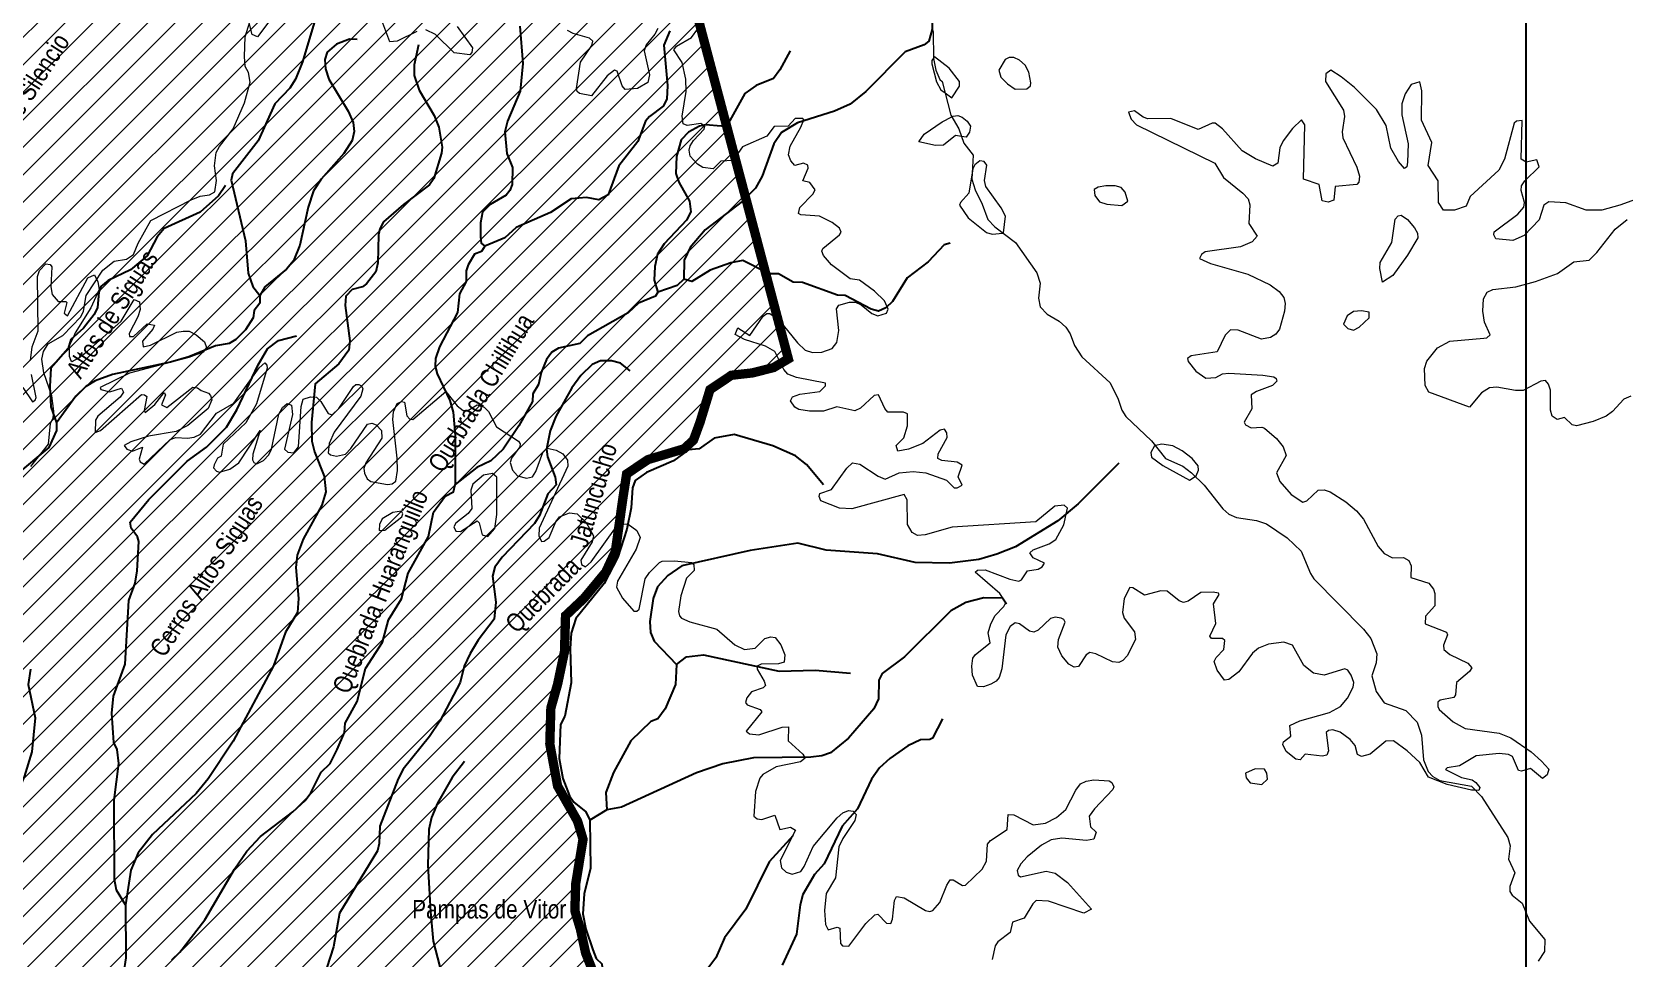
# Model space of a CAD drawing. Header units: feet. Extents: x -72 to 1107026, y -16 to 8357890.
# Drawn here: x 818417 to 844012, y 8193173 to 8208072 of the extents above; entities that cross this region are included whole.
import ezdxf

# ---------------------------------------------------------------- set-up
doc = ezdxf.new("R2010")
doc.units = ezdxf.units.FT
doc.header["$LTSCALE"] = 10
doc.header["$MEASUREMENT"] = 0
doc.layers.get('0').update_dxf_attribs({"linetype": 'CONTINUOUS'})
doc.layers.add('AUTODEMA-inf. cofopri-Rural-PSAD', color=190, linetype='CONTINUOUS')
for name, color, linetype, lineweight in [('CURVAS_PERU_500_PSAD-18', 23, 'CONTINUOUS', 5), ('Hidrografia-IGN-QUEBRADAS', 151, 'CONTINUOUS', 25), ('INEI-DIS-AREQ', 252, 'CONTINUOUS', 9), ('Texto Toponimia IGN', 251, 'CONTINUOUS', 0)]:
    doc.layers.add(name, color=color, linetype=linetype, lineweight=lineweight)
doc.styles.add('SWILL721', font='swissi.ttf')

msp = doc.modelspace()

# ---------------------------------------------------------------- hatches: boundary and pattern name
at = {"layer": 'AUTODEMA-inf. cofopri-Rural-PSAD', "lineweight": 5}
h = msp.add_hatch(dxfattribs=at)
h.set_pattern_fill('ANSI31', color=256, scale=2500)
h.paths.add_polyline_path([(753238, 8156793), (753322, 8156780), (753238, 8156793), (761252, 8177664), (761485, 8177877), (761891, 8178033), (762006, 8178099), (762145, 8178160), (762278, 8178215), (762392, 8178274), (762497, 8178357), (762589, 8178469), (762675, 8178563), (762762, 8178662), (762856, 8178741), (762966, 8178847), (763062, 8178931), (763167, 8179043), (763215, 8179157), (763254, 8179284), (763292, 8179406), (763323, 8179543), (763341, 8179672), (763349, 8179797), (763400, 8179962), (763448, 8180102), (763499, 8180234), (763573, 8180363), (763635, 8180490), (763719, 8180589), (763826, 8180681), (763928, 8180774), (764019, 8180866), (764121, 8180950), (764228, 8181026), (764338, 8181097), (764444, 8181168), (764559, 8181213), (764712, 8181269), (764839, 8181335), (764956, 8181398), (765071, 8181451), (765175, 8181550), (765244, 8181660), (765315, 8181776), (765354, 8181893), (765389, 8182013), (765390, 8182140), (765377, 8182262), (765342, 8182396), (765286, 8182546), (765225, 8182684), (765197, 8182808), (765187, 8182943), (765170, 8183067), (765142, 8183205), (765114, 8183355), (765122, 8183484), (765143, 8183642), (765150, 8183779), (765168, 8183908), (765199, 8184028), (765243, 8184165), (765278, 8184310), (765332, 8184449), (765386, 8184576), (765432, 8184714), (765467, 8184853), (765513, 8184978), (765575, 8185115), (765661, 8185237), (765751, 8185338), (765852, 8185419), (765985, 8185503), (766099, 8185572), (766232, 8185655), (766299, 8185789), (767271, 8186800), (767271, 8186947), (767297, 8187069), (767333, 8187214), (767379, 8187334), (767466, 8187468), (767519, 8187582), (767578, 8187702), (767631, 8187831), (767690, 8187961), (767739, 8188095), (767779, 8188220), (767853, 8188349), (767930, 8188476), (768029, 8188550), (768144, 8188601), (768268, 8188621), (768396, 8188684), (768525, 8188666), (768648, 8188684), (768729, 8188803), (768760, 8188933), (768775, 8189055), (768816, 8189187), (768865, 8189314), (768913, 8189448), (768946, 8189596), (769010, 8189708), (769110, 8189804), (769242, 8189855), (769369, 8189839), (769435, 8190402), (769242, 8190676), (768955, 8190796), (768850, 8191044), (768727, 8191405), (768791, 8192051), (769355, 8193016), (769774, 8193584), (769715, 8193854), (770015, 8194180), (770358, 8194460), (770593, 8194855), (771149, 8195508), (771339, 8195882), (771620, 8196321), (772139, 8196529), (772271, 8196571), (772518, 8196829), (772893, 8197299), (773001, 8197468), (773083, 8197912), (773128, 8198271), (773053, 8198668), (772961, 8199048), (772784, 8199431), (772552, 8199747), (772403, 8199923), (772344, 8200269), (772420, 8200524), (772438, 8201124), (772378, 8201509), (772320, 8201525), (771949, 8202389), (771948, 8203291), (771835, 8204086), (771949, 8205175), (771912, 8205868), (771936, 8206678), (771927, 8207524), (771977, 8207815), (772140, 8208229), (772310, 8208881), (772199, 8209183), (771898, 8209610), (771718, 8210093), (771643, 8210618), (770734, 8212243), (770420, 8212760), (770332, 8213330), (770439, 8213909), (770573, 8214159), (770693, 8214428), (770826, 8214682), (770933, 8214964), (771027, 8215231), (771060, 8215528), (771028, 8215800), (771023, 8215945), (771008, 8216090), (770944, 8216217), (770904, 8216392), (770519, 8217145), (770239, 8217796), (770023, 8218086), (769663, 8218545), (769449, 8218924), (769225, 8219439), (769296, 8219810), (769534, 8220281), (769800, 8220721), (770123, 8220961), (770236, 8221108), (770301, 8221212), (770355, 8221316), (770388, 8221417), (770506, 8221516), (770614, 8221596), (770683, 8221720), (770695, 8221911), (770696, 8222074), (770699, 8222211), (770790, 8222424), (770811, 8222568), (770823, 8222774), (770781, 8222973), (770744, 8223095), (770724, 8223248), (770687, 8223365), (770609, 8223513), (770566, 8223607), (770536, 8223648), (770519, 8223803), (770420, 8224061), (770417, 8224114), (770411, 8224346), (770326, 8224585), (770246, 8224784), (770250, 8224878), (770152, 8225049), (770105, 8225286), (769944, 8225912), (769917, 8226101), (769939, 8226683), (769870, 8226978), (769847, 8227388), (769974, 8227697), (770102, 8227836), (770156, 8227935), (770134, 8228072), (770014, 8228391), (770087, 8228555), (770259, 8228867), (770494, 8228977), (770568, 8228972), (770670, 8228991), (770967, 8229392), (771170, 8229797), (771390, 8230281), (771541, 8230796), (771638, 8231110), (771649, 8231265), (771605, 8231522), (771627, 8231763), (771687, 8231964), (771722, 8232157), (771735, 8232337), (771693, 8232515), (771625, 8232625), (771600, 8233022), (771587, 8233284), (771570, 8233434), (771556, 8233673), (771538, 8233961), (771479, 8234294), (771495, 8234446), (771537, 8234647), (771589, 8234753), (771628, 8234908), (771626, 8235023), (771663, 8235221), (771705, 8235358), (771731, 8235452), (771806, 8235660), (771892, 8235916), (771915, 8235992), (771929, 8236129), (771913, 8236376), (771884, 8236602), (771862, 8236752), (771822, 8236938), (771796, 8237134), (771804, 8237182), (771883, 8237286), (771904, 8237405), (771913, 8237507), (771903, 8237629), (771894, 8237698), (771889, 8237802), (771827, 8237968), (771792, 8238039), (771813, 8238197), (771839, 8238311), (771838, 8238486), (771839, 8238639), (771824, 8238728), (771772, 8238886), (771717, 8239024), (771631, 8239192), (771615, 8239378), (771621, 8239502), (771614, 8239619), (771605, 8239731), (771569, 8239792), (771550, 8239932), (771551, 8240029), (771481, 8240238), (771522, 8240563), (771488, 8241022), (771468, 8241305), (820278, 8241691), (830577, 8202812), (830340, 8202672), (830000, 8202586), (829662, 8202548), (829318, 8202317), (829158, 8201793), (829053, 8201507), (828905, 8201367), (828322, 8201192), (827978, 8200961), (827919, 8200578), (827797, 8199716), (827643, 8199383), (827293, 8198961), (826996, 8198681), (826979, 8198104), (826868, 8197578), (826760, 8197196), (826743, 8196619), (826868, 8195942), (827189, 8195377), (827277, 8195085), (827159, 8194367), (827146, 8193935), (827234, 8193643), (827319, 8193256), (827453, 8192915), (827398, 8192676), (827291, 8192294), (827132, 8191818), (827119, 8191385), (827194, 8190661), (827090, 8190376), (826836, 8189950), (826722, 8189328), (826756, 8188846), (826641, 8188224), (826583, 8187889), (826334, 8187608), (826127, 8187133), (825918, 8186561), (825905, 8186129), (826032, 8185548), (825868, 8184879), (825858, 8184542), (825847, 8184158), (826032, 8183912), (826069, 8183526), (826047, 8182805), (826078, 8182227), (826108, 8181600), (826048, 8181217), (825801, 8180984), (825747, 8180793), (825636, 8180315), (825796, 8179204), (825684, 8178678), (825668, 8178149), (825657, 8177765), (825548, 8177335), (825244, 8176815), (825086, 8176386), (824977, 8175956), (824725, 8175579), (824520, 8175152), (824114, 8174443), (823712, 8173877), (823407, 8173357), (823324, 8172960), (823317, 8172729), (823307, 8172399), (823238, 8171852), (823314, 8171473), (823304, 8171154), (823327, 8170950), (823289, 8170632), (823310, 8170370), (823402, 8170016), (823586, 8169548), (823710, 8169280), (823662, 8168785), (823750, 8168195), (823303, 8168147), (822930, 8167996), (822690, 8167863), (822198, 8167624), (822071, 8167460), (821892, 8167381), (821672, 8167229), (821518, 8167084), (821383, 8166920), (821310, 8166661), (821229, 8166477), (821265, 8166226), (821329, 8166168), (821371, 8165998), (821374, 8165793), (821214, 8165770), (821034, 8165673), (820575, 8165630), (820470, 8165568), (820330, 8165544), (820169, 8165484), (819982, 8165480), (819805, 8165485), (819700, 8165414), (819649, 8165285), (819644, 8165108), (819667, 8164939), (819671, 8164762), (819732, 8164620), (819765, 8164469), (819741, 8164302), (819684, 8164248), (819479, 8164273), (819273, 8164260), (819038, 8164211), (818867, 8164134), (818823, 8164107), (818741, 8164036), (818708, 8164001), (818677, 8163932), (818710, 8163874), (818719, 8163764), (818731, 8163685), (818688, 8163660), (818637, 8163650), (818578, 8163656), (818522, 8163649), (818440, 8163596), (818419, 8163540), (818393, 8163433), (818298, 8163327), (818245, 8163363), (818164, 8163435), (818136, 8163489), (818129, 8163542), (818096, 8163606), (818046, 8163683), (817988, 8163732), (817894, 8163801), (817840, 8163741), (817832, 8163692), (817948, 8163198), (817963, 8163142), (817897, 8163112), (817789, 8163046), (817781, 8162998), (817730, 8162927), (817678, 8162897), (817592, 8162870), (817454, 8162902), (817393, 8162912), (817340, 8162910), (817312, 8162864), (817276, 8162829), (817252, 8162781), (817206, 8162736), (817116, 8162650), (817080, 8162604), (816998, 8162546), (816927, 8162529), (816831, 8162586), (816762, 8162655), (816699, 8162684), (816646, 8162707), (816575, 8162751), (816511, 8162744), (816411, 8162673), (816342, 8162595), (816313, 8162529), (816262, 8162412), (816108, 8162337), (816052, 8162315), (815981, 8162315), (815917, 8162285), (815807, 8162276), (815739, 8162310), (815638, 8162382), (815595, 8162443), (815534, 8162451), (815488, 8162492), (815433, 8162536), (815341, 8162496), (815286, 8162397), (815285, 8162290), (815182, 8162139), (815129, 8162124), (815020, 8162160), (814969, 8162143), (814915, 8162151), (814818, 8162129), (814661, 8162171), (814608, 8162204), (814465, 8162246), (814361, 8162265), (814167, 8162243), (813989, 8162194), (813856, 8162085), (813702, 8161985), (813124, 8161923), (812911, 8161706), (812856, 8161618), (812749, 8161540), (812492, 8161534), (812443, 8161524), (812367, 8161515), (812252, 8161510), (812150, 8161471), (812066, 8161443), (811936, 8161388), (811813, 8161338), (811757, 8161367), (811669, 8161438), (811510, 8161415), (811342, 8161337), (811245, 8161204), (811131, 8161124), (810849, 8161076), (810322, 8160943), (809995, 8160714), (809741, 8160678), (809493, 8160697), (809213, 8160705), (808932, 8160676), (808648, 8160621), (808530, 8160579), (808408, 8160546), (808227, 8160477), (808120, 8160465), (808005, 8160428), (807949, 8160451), (807748, 8160486), (807591, 8160502), (807337, 8160435), (807016, 8160247), (806896, 8160192), (806747, 8160074), (806681, 8160046), (806538, 8159999), (806377, 8159904), (806147, 8159906), (805415, 8159960), (805112, 8159977), (804565, 8160002), (804080, 8160025), (803956, 8160045), (803836, 8160005), (803684, 8159964), (803497, 8159761), (803367, 8159762), (803227, 8159787), (802920, 8159966), (802800, 8159994), (802680, 8160027), (802548, 8160058), (802424, 8160101), (802312, 8160152), (802195, 8160221), (802083, 8160290), (801956, 8160316), (801818, 8160295), (801688, 8160293), (801556, 8160247), (801423, 8160212), (801291, 8160159), (801159, 8160106), (800787, 8160136), (800463, 8160229), (800277, 8160263), (800072, 8160269), (799744, 8160251), (799483, 8160249), (799221, 8160248), (798949, 8160191), (798686, 8160152), (798410, 8160168), (798290, 8160204), (798148, 8160212), (798023, 8160253), (797876, 8160243), (797751, 8160192), (797611, 8160213), (797496, 8160274), (797323, 8160236), (797183, 8160081), (797053, 8159952), (796859, 8159878), (796714, 8159805), (796661, 8159693), (796625, 8159558), (796551, 8159432), (796413, 8159345), (796273, 8159351), (796136, 8159369), (796011, 8159432), (795892, 8159481), (795767, 8159545), (795647, 8159580), (795531, 8159639), (795391, 8159662), (795256, 8159634), (795083, 8159561), (794973, 8159508), (794881, 8159383), (794743, 8159228), (794634, 8159150), (794486, 8159150), (794377, 8159214), (794229, 8159227), (794087, 8159186), (793965, 8159158), (793830, 8159143), (793685, 8159172), (793580, 8159268), (793535, 8159388), (793533, 8159520), (793530, 8159657), (793548, 8159797), (793528, 8160067), (793457, 8160189), (793366, 8160285), (793249, 8160375), (793130, 8160431), (792862, 8160424), (792730, 8160378), (792470, 8160226), (792221, 8160229), (792150, 8160361), (792025, 8160394), (791895, 8160369), (791742, 8160344), (791615, 8160278), (791345, 8160296), (791121, 8160303), (791002, 8160353), (790927, 8160356), (790776, 8160295), (790573, 8160086), (790487, 8160014), (790335, 8159935), (790156, 8159875), (789933, 8159891), (789628, 8159994), (789403, 8160091), (789337, 8160215), (789139, 8160376), (788987, 8160391), (788855, 8160613), (788850, 8160750), (788898, 8160900), (788728, 8161037), (788593, 8161048), (788476, 8161094), (788331, 8161107), (788207, 8161079), (788072, 8161089), (787996, 8161188), (787900, 8161371), (787828, 8161534), (787714, 8161613), (787483, 8161754), (787368, 8161805), (787254, 8161881), (787122, 8161935), (787007, 8162011), (786888, 8162072), (786771, 8162121), (786667, 8162202), (786552, 8162248), (786425, 8162271), (786298, 8162223), (786203, 8162137), (786107, 8162061), (786051, 8162173), (786043, 8162338), (786150, 8162401), (786275, 8162485), (786339, 8162597), (786237, 8162665), (786110, 8162638), (785990, 8162577), (785868, 8162597), (785746, 8162615), (785622, 8162654), (785500, 8162672), (785362, 8162654), (785199, 8162603), (785082, 8162565), (784960, 8162540), (784835, 8162500), (784720, 8162436), (784596, 8162358), (784484, 8162277), (784379, 8162190), (784275, 8162114), (784160, 8162036), (784043, 8161954), (783938, 8161886), (783826, 8161812), (783699, 8161747), (783582, 8161693), (783449, 8161676), (783342, 8161607), (783271, 8161452), (783225, 8161328), (783179, 8161206), (783138, 8161082), (783097, 8160957), (783061, 8160830), (782974, 8160718), (782855, 8160675), (782725, 8160670), (782582, 8160648), (782463, 8160615), (782353, 8160549), (782259, 8160460), (782078, 8160260), (782029, 8160143), (781968, 8160031), (781907, 8159917), (781846, 8159810), (781751, 8159699), (781639, 8159610), (781573, 8159503), (781506, 8159396), (781422, 8159300), (781295, 8159285), (781170, 8159283), (781058, 8159227), (781035, 8159095), (780966, 8158947), (780910, 8158818), (780843, 8158678), (780719, 8158676), (780643, 8158773), (780548, 8158676), (780492, 8158534), (780489, 8158409), (780563, 8158292), (780456, 8158221), (780372, 8158130), (780275, 8158051), (780148, 8158062), (780033, 8158141), (779893, 8158142), (779769, 8158106), (779649, 8158042), (779555, 8157953), (779448, 8157872), (779391, 8157763), (779345, 8157649), (779294, 8157529), (779236, 8157415), (779123, 8157309), (778981, 8157250), (778859, 8157212), (778734, 8157164), (778607, 8157144), (778479, 8157144), (778332, 8157180), (778375, 8156898), (778164, 8156936), (778158, 8156802), (778130, 8156675), (778140, 8156545), (778112, 8156426), (778050, 8156319), (778063, 8156169), (777986, 8156065), (777961, 8155941), (777902, 8155786), (777843, 8155676), (777795, 8155562), (777705, 8155466), (777593, 8155359), (777509, 8155263), (777417, 8155159), (777305, 8155070), (777239, 8154938), (777216, 8154806), (777159, 8154686), (777093, 8154552), (777034, 8154440), (776983, 8154298), (776922, 8154161), (776873, 8154016), (776779, 8153937), (776659, 8153838), (776605, 8153711), (776592, 8153572), (776612, 8153434), (776630, 8153310), (776609, 8153183), (776586, 8153051), (776545, 8152921), (776515, 8152794), (776494, 8152637), (776486, 8152507), (776478, 8152344), (776437, 8152225), (776573, 8151681), (776106, 8151111), (775463, 8150015), (775273, 8149577), (775253, 8149427), (774951, 8149779), (774716, 8150004), (774511, 8150120), (774293, 8150189), (774009, 8150343), (773986, 8150653), (773898, 8150715), (773679, 8150366), (773524, 8150449), (773583, 8150865), (773302, 8151090), (773079, 8151190), (772903, 8151351), (772690, 8151485), (772613, 8151651), (772759, 8151759), (772737, 8151864), (772352, 8152136), (772085, 8152058), (771824, 8152119), (771653, 8152170), (771611, 8152333), (771212, 8152458), (770986, 8152496), (770745, 8152533), (770505, 8152618), (770212, 8152721), (769864, 8152789), (769676, 8152849), (769529, 8152895), (769298, 8152965), (769056, 8153020), (768826, 8153067), (768593, 8153122), (768350, 8153228), (768122, 8153296), (767859, 8153352), (767629, 8153412), (767406, 8153493), (767171, 8153558), (766938, 8153643), (766714, 8153723), (766443, 8153849), (766241, 8153940), (766040, 8153990), (765798, 8154065), (765568, 8154146), (765335, 8154198), (765105, 8154273), (764987, 8154344), (764570, 8154454), (764357, 8154514), (764080, 8154590), (763867, 8154638), (763662, 8154698), (763479, 8154729), (763070, 8154817), (762778, 8154929), (762461, 8154975), (762334, 8155019), (762093, 8155094), (761838, 8155171), (761596, 8155180), (761345, 8155237), (761116, 8155269), (760846, 8155361), (760587, 8155419), (760351, 8155487), (760119, 8155512), (759916, 8155493), (759629, 8155574), (759372, 8155594), (759166, 8155611), (758956, 8155664), (758687, 8155803), (758456, 8155889), (758210, 8155960), (757946, 8156005), (757689, 8156063), (757532, 8156107), (757276, 8156170), (757050, 8156236), (756864, 8156260), (756611, 8156328), (756385, 8156381), (756113, 8156398), (755975, 8156433), (755622, 8156463), (755391, 8156486), (755152, 8156526), (754896, 8156606), (754586, 8156660), (754380, 8156712), (754159, 8156752), (753964, 8156794), (753322, 8156780)])

# ---------------------------------------------------------------- linework, layer by layer
at = {"color": 1}
msp.add_lwpolyline([(842429, 8122447), (719447, 8122447), (719447, 8280092), (842429, 8280092)], close=True, dxfattribs=at)
msp.add_lwpolyline([(842429, 8122447), (719447, 8122447), (719447, 8280092), (842429, 8280092)], close=True, dxfattribs=at)
at = {"layer": 'AUTODEMA-inf. cofopri-Rural-PSAD', "linetype": 'Continuous', "const_width": 150}
msp.add_lwpolyline([(820278, 8241691), (830577, 8202812), (830340, 8202672), (830000, 8202586), (829662, 8202548), (829318, 8202317), (829158, 8201793), (829053, 8201507), (828905, 8201367), (828322, 8201192), (827978, 8200961), (827919, 8200578), (827797, 8199716), (827643, 8199383), (827293, 8198961), (826996, 8198681), (826979, 8198104), (826868, 8197578), (826760, 8197196), (826743, 8196619), (826868, 8195942), (827189, 8195377), (827277, 8195085), (827159, 8194367), (827146, 8193935), (827234, 8193643), (827319, 8193256), (827453, 8192915)], dxfattribs=at)
at = {"layer": 'CURVAS_PERU_500_PSAD-18'}
for points in [[(822224, 8208230), (822047, 8207993), (821958, 8208028), (821917, 8208195)], [(824604, 8208078), (824292, 8207921), (824170, 8207912), (824061, 8208213)], [(825208, 8207733), (824906, 8208031), (824750, 8208106)], [(825254, 8208157), (825499, 8207812), (825491, 8207738), (825457, 8207704), (825208, 8207733)], [(828477, 8208126), (828433, 8208036), (828293, 8207861), (828260, 8207767), (828344, 8207378), (828321, 8207259), (828150, 8207160), (827953, 8207145), (827905, 8207201), (827824, 8207437), (827783, 8207457), (827666, 8207366), (827415, 8207041), (827219, 8207081), (827183, 8207114), (827173, 8207162), (827237, 8207582), (827416, 8207851), (827434, 8207922), (827381, 8207972), (827117, 8208047), (827029, 8208093)], [(838640, 8196914), (838797, 8196990), (839278, 8197126), (839453, 8197221), (839565, 8197354), (839655, 8197533), (839665, 8197606), (839626, 8197725), (839569, 8197806), (839524, 8197825), (839189, 8197726), (839019, 8197757), (838863, 8197879), (838681, 8198205), (838543, 8198254), (838295, 8198222), (838132, 8198159), (838039, 8198077), (837816, 8197776), (837656, 8197656), (837587, 8197642), (837472, 8197804), (837424, 8197944), (837454, 8198011), (837576, 8198136), (837591, 8198282), (837555, 8198313), (837381, 8198316), (837352, 8198350), (837446, 8198553), (837410, 8198874), (837502, 8199022), (837492, 8199043), (837406, 8199061), (837208, 8199055), (837002, 8198914), (836930, 8198895), (836861, 8198922), (836665, 8199075), (836566, 8199079), (836300, 8199012), (836113, 8199131), (836067, 8199134), (835977, 8198957), (835947, 8198735), (835977, 8198641), (836139, 8198419), (836160, 8198297), (836023, 8198033), (835955, 8197959), (835888, 8197927), (835790, 8197939), (835519, 8198068), (835422, 8198091), (835362, 8198053), (835243, 8197864), (835171, 8197855), (835084, 8197903), (834972, 8198037), (834910, 8198173), (834921, 8198296), (835027, 8198576), (835007, 8198620), (834963, 8198644), (834864, 8198656), (834793, 8198635), (834592, 8198448), (834525, 8198416), (834454, 8198433), (834293, 8198551), (834221, 8198567), (834144, 8198506), (834075, 8198374), (834007, 8197828), (833968, 8197685), (833919, 8197628), (833831, 8197581), (833714, 8197537), (833617, 8197542), (833540, 8197723), (833526, 8197872), (833544, 8197996), (833587, 8198056), (833821, 8198242), (833790, 8198408), (833831, 8198552), (833899, 8198686), (834039, 8198828), (834072, 8198894), (833976, 8199038), (833582, 8199383), (833616, 8199412), (833740, 8199417), (834137, 8199267), (834283, 8199235), (834325, 8199259), (834421, 8199401), (834593, 8199427), (834657, 8199467), (834693, 8199528), (834513, 8199610), (834461, 8199693), (834513, 8199741), (834772, 8199835), (834875, 8199904), (835005, 8200145), (835062, 8200413), (835009, 8200457), (834862, 8200444), (834556, 8200189), (833209, 8200107), (832777, 8199983), (832653, 8199970), (832568, 8200017), (832492, 8200146), (832485, 8200544), (832439, 8200628), (831598, 8200400), (831399, 8200409), (831099, 8200529), (831073, 8200599), (831085, 8200646), (831271, 8200709), (831519, 8201054), (831608, 8201139), (831729, 8201118), (832020, 8200925), (832136, 8200879), (832360, 8200981), (832585, 8200998), (832789, 8200981), (833117, 8200862), (833241, 8200740), (833290, 8200736), (833371, 8200783), (833305, 8200917), (833372, 8201102), (833291, 8201149), (833043, 8201175), (832980, 8201212), (832988, 8201285), (833131, 8201547), (833126, 8201621), (833086, 8201683), (833017, 8201663), (832739, 8201452), (832506, 8201361), (832335, 8201328), (832309, 8201420), (832431, 8201543), (832492, 8201733), (832493, 8201929), (832426, 8201954), (832178, 8201955), (832130, 8202011), (832026, 8202235), (831955, 8202223), (831735, 8202020), (831645, 8201977), (831354, 8202040), (831142, 8201972), (830917, 8201971), (830744, 8201997), (830679, 8202033), (830611, 8202135), (830645, 8202200), (830761, 8202243), (831086, 8202289), (831173, 8202379), (831175, 8202420), (830710, 8202511), (830571, 8202567), (830505, 8202641), (830359, 8202929), (830208, 8203015), (829874, 8203122), (829724, 8203204), (829768, 8203313), (829958, 8203189), (830172, 8203497), (830232, 8203541), (830281, 8203539), (830422, 8203439), (830723, 8203071), (830850, 8202952), (830967, 8202913), (831117, 8202920), (831281, 8202977), (831358, 8203073), (831389, 8203269), (831351, 8203617), (831391, 8203676), (831558, 8203726), (831658, 8203726), (831747, 8203681), (831921, 8203540), (832013, 8203503), (832155, 8203546), (832184, 8203610), (832125, 8203746), (831963, 8203903), (831719, 8204076), (831572, 8204098), (831273, 8204324), (831140, 8204472), (831113, 8204542), (831129, 8204588), (831402, 8204806), (831426, 8204849), (831399, 8204916), (831280, 8205007), (831078, 8205105), (830780, 8205126), (830741, 8205151), (830764, 8205245), (830970, 8205463), (831006, 8205529), (830925, 8205648), (830809, 8205674), (830898, 8205879), (830888, 8205926), (830823, 8205957), (830680, 8205922), (830615, 8205998), (830580, 8206091), (830609, 8206235), (830780, 8206540), (830826, 8206657), (830811, 8206676), (830689, 8206679), (830572, 8206554), (830350, 8206551), (830230, 8206394), (829842, 8206223), (829687, 8206000), (829490, 8205994), (829371, 8205870), (829201, 8205890), (829116, 8205943), (828997, 8206070), (828981, 8206167), (829001, 8206239), (829051, 8206325), (829222, 8206507), (829234, 8206553), (829173, 8206595), (828951, 8206567), (828885, 8206591), (828872, 8206715), (828935, 8207110), (828931, 8207309), (828868, 8207576), (828737, 8207784), (828782, 8207842), (829019, 8207982), (829120, 8208121)], [(833097, 8207089), (833206, 8207008), (833326, 8207198), (833326, 8207271), (833160, 8207488), (832925, 8207669), (832912, 8207650)], [(832912, 8207650), (832884, 8207608), (832881, 8207558), (832961, 8207270), (833031, 8207138), (833097, 8207089)], [(844951, 8205648), (843941, 8205283), (843651, 8205205), (843402, 8205203), (843073, 8205321), (842800, 8205338), (842720, 8205284), (842646, 8205048), (842404, 8204797), (842223, 8204716), (841952, 8204741), (841919, 8204806), (841924, 8204856), (842302, 8205141), (842401, 8205252), (842410, 8205326), (842358, 8205519), (842360, 8205593), (842416, 8205676), (842648, 8205899), (842610, 8206012), (842439, 8205977), (842358, 8206026), (842374, 8206648), (842279, 8206636), (842246, 8206600), (842091, 8206021), (841995, 8205846), (841535, 8205424), (841473, 8205266), (841283, 8205205), (841110, 8205204), (841029, 8205325), (841023, 8205674), (840861, 8205922), (840920, 8206290), (840754, 8206650), (840759, 8207124), (840729, 8207266), (840590, 8207222), (840494, 8207076), (840437, 8206911), (840441, 8206737), (840538, 8206272), (840532, 8205973), (840517, 8205899), (840483, 8205872), (840386, 8205984), (840264, 8206202), (840187, 8206567), (840031, 8206822), (839680, 8207178), (839465, 8207349), (839295, 8207455), (839219, 8207395), (839210, 8207274), (839503, 8206810), (839519, 8206712), (839480, 8206465), (839488, 8206366), (839717, 8205895), (839759, 8205752), (839746, 8205653), (839713, 8205617), (839369, 8205582), (839345, 8205365), (839252, 8205334), (839156, 8205355), (839110, 8205618), (838859, 8205703), (838878, 8206578), (838824, 8206655), (838679, 8206519), (838530, 8206319), (838479, 8206205), (838445, 8205958), (838363, 8205913), (838086, 8206028), (837872, 8206157), (837558, 8206512), (837439, 8206602), (837390, 8206601), (837164, 8206500), (836727, 8206679), (836354, 8206673), (836283, 8206697), (836142, 8206799), (836047, 8206780), (836087, 8206666), (836175, 8206578), (837430, 8205961), (837574, 8205729)], [(833361, 8206387), (833265, 8206402), (833070, 8206248), (832945, 8206246), (832676, 8206303), (832762, 8206426), (833049, 8206626), (833207, 8206702)], [(833207, 8206702), (833229, 8206713), (833302, 8206725), (833372, 8206699), (833450, 8206637), (833504, 8206554), (833489, 8206456), (833433, 8206376), (833361, 8206387)], [(834027, 8204836), (834036, 8204837), (834068, 8205108), (834000, 8205241), (833753, 8205586), (833728, 8205682), (833766, 8205928), (833724, 8205987), (833654, 8205997), (833577, 8205933), (833541, 8205868), (833535, 8205836)], [(833535, 8205836), (833477, 8205475), (833342, 8205328), (833326, 8205282), (833470, 8205079), (833762, 8204845), (833855, 8204815), (834027, 8204836)], [(837574, 8205729), (837885, 8205479), (837967, 8205385), (837994, 8205290), (837980, 8204991), (838113, 8204783), (838030, 8204694), (837846, 8204616), (837279, 8204535), (837219, 8204490), (837184, 8204425), (837363, 8204344), (837965, 8204176), (838324, 8204001), (838464, 8203896), (838540, 8203797), (838563, 8203701), (838551, 8203577), (838471, 8203288), (838411, 8203209), (838326, 8203156), (838181, 8203130), (837808, 8203272), (837684, 8203277), (837597, 8203191), (837472, 8202926), (837052, 8202863), (836994, 8202819), (837002, 8202770), (837128, 8202616), (837288, 8202499), (837447, 8202514), (837558, 8202570), (837657, 8202580), (838206, 8202548), (838379, 8202525), (838420, 8202497), (838429, 8202451), (838359, 8202381), (838101, 8202287), (838019, 8202232), (838026, 8202010), (837904, 8201795), (837928, 8201752), (838015, 8201705), (838188, 8201714), (838233, 8201695), (838423, 8201532), (838533, 8201397), (838581, 8201258), (838423, 8200977), (838479, 8200840), (838658, 8200632), (838845, 8200508), (838914, 8200527), (839094, 8200699), (839192, 8200708), (839286, 8200675), (839538, 8200512), (839710, 8200367), (839823, 8200234), (840060, 8199794), (840156, 8199680), (840289, 8199612), (840463, 8199617), (840549, 8199571), (840589, 8199481), (840585, 8199298), (840870, 8199205), (840945, 8199109), (840967, 8199037), (840968, 8198839), (840820, 8198671), (840811, 8198550), (841157, 8198418), (841172, 8198372), (841110, 8198209), (841111, 8198136), (841208, 8198058), (841501, 8197918), (841565, 8197845), (841528, 8197782), (841318, 8197606), (841300, 8197410), (841276, 8197367), (841057, 8197321), (841019, 8197292), (841015, 8197218), (841038, 8197174), (841263, 8196976), (841459, 8196867), (842003, 8196792), (842188, 8196719), (842519, 8196494), (842686, 8196344), (842803, 8196214), (842775, 8196121), (842698, 8196065), (842507, 8196221), (842363, 8196181), (842316, 8196189), (842218, 8196417), (842151, 8196449), (842003, 8196467), (841631, 8196425), (841366, 8196267), (841169, 8196234), (841140, 8196206), (841400, 8196077), (841570, 8196042), (841630, 8195996), (841691, 8195918), (841678, 8195869), (841618, 8195873)], [(844120, 8202213), (844006, 8202166), (843822, 8201963), (843721, 8201890), (843513, 8201805), (843248, 8201734), (843176, 8201750), (843052, 8201870), (842933, 8201835), (842853, 8201891), (842827, 8201986), (842828, 8202311), (842795, 8202405), (842748, 8202462), (842675, 8202453), (842388, 8202303), (842264, 8202303), (841968, 8202356), (841845, 8202348), (841719, 8202268), (841528, 8202036), (840872, 8202277), (840815, 8202384), (840803, 8202658), (840838, 8202777), (841013, 8202987), (841208, 8203097), (841755, 8203143), (841804, 8203151), (841858, 8203201), (841768, 8203404), (841743, 8203577), (841753, 8203777), (841810, 8203886), (841900, 8203925), (842273, 8203970), (842587, 8204054), (842938, 8204185), (843203, 8204371), (843449, 8204400), (843575, 8204521), (843866, 8204896), (844060, 8205051)], [(818398, 8202783), (818421, 8203007), (818519, 8203263), (818509, 8204137), (818540, 8204231), (818642, 8204339), (818714, 8204332), (818739, 8204292), (818720, 8203968), (818743, 8203846), (818842, 8203736), (818965, 8203735), (818978, 8203716), (818937, 8203547), (818991, 8203502), (819316, 8204116), (819426, 8204163), (819480, 8204052), (819497, 8203928), (819368, 8203632), (819116, 8203230), (819079, 8203152)], [(819079, 8203152), (819019, 8203027), (819017, 8202854), (819044, 8202784), (819065, 8202771), (819175, 8202830), (819314, 8202935), (819855, 8203418), (820061, 8203766), (820148, 8203729), (820158, 8203605), (820123, 8203486), (819984, 8203220), (819985, 8203173), (820053, 8203170), (820269, 8203377), (820387, 8203353), (820361, 8203287), (820198, 8203098), (820206, 8203003), (820324, 8203031), (820750, 8203241), (820848, 8203258), (820945, 8203256), (821059, 8203201), (821192, 8203086), (821227, 8202995), (821172, 8202917), (820939, 8202834), (819986, 8202581), (819514, 8202352), (819526, 8202319), (819670, 8202281), (819860, 8202338), (819893, 8202274), (819839, 8202195), (819476, 8201890), (819442, 8201824), (819437, 8201627), (819522, 8201661), (820178, 8202239), (820227, 8202235), (820264, 8202204), (820224, 8201984), (820240, 8201948), (820393, 8202076), (820546, 8202272), (820565, 8202236), (820504, 8202072), (820588, 8202028), (821007, 8202356), (821080, 8202348), (821139, 8202302), (821256, 8202260), (821289, 8202222), (821309, 8202151), (821250, 8202016), (820923, 8201739), (820736, 8201643), (820293, 8201568), (820008, 8201477), (819899, 8201417), (819944, 8201361), (820036, 8201325), (820194, 8201389), (820142, 8201201), (820161, 8201156), (820225, 8201120), (820640, 8201513), (820734, 8201545), (820920, 8201539), (821026, 8201551), (821126, 8201602), (821385, 8201937), (821665, 8202097), (822073, 8202665), (822161, 8202746), (822197, 8202711), (822199, 8202663), (822027, 8202088), (821855, 8201785), (821495, 8201440), (821463, 8201246), (821400, 8201213), (821349, 8201109), (821338, 8201060), (821385, 8201005), (821433, 8200992), (821601, 8201040), (821742, 8201141), (822088, 8201660), (821972, 8201278), (821965, 8201189), (821987, 8201146), (822033, 8201126), (822142, 8201179), (822228, 8201269), (822271, 8201359), (822385, 8201922), (822446, 8202031), (822521, 8202092), (822589, 8202065), (822609, 8201918), (822479, 8201360), (822530, 8201310), (822627, 8201303), (822703, 8201397), (822744, 8202046), (822777, 8202163), (822894, 8202203), (822992, 8202197), (823063, 8202128), (823178, 8201935), (823243, 8201912), (823351, 8202013), (823587, 8202366), (823624, 8202399), (823674, 8202402), (823716, 8202378), (823736, 8202332), (823708, 8202212), (823275, 8201632), (823196, 8201449), (823181, 8201301), (823218, 8201269), (823315, 8201246), (823459, 8201280), (823545, 8201369), (823811, 8201761), (823883, 8201776), (823954, 8201753), (824036, 8201662), (824045, 8201539), (823788, 8201141), (823754, 8201048), (823762, 8200973), (823806, 8200884), (823864, 8200839), (824133, 8200791), (824208, 8200801), (824267, 8200843), (824297, 8201015), (824290, 8201215), (824221, 8201836), (824228, 8201960), (824291, 8202094), (824360, 8202124), (824408, 8202118), (824443, 8201898), (824492, 8201842), (824539, 8201835), (825073, 8202287), (825256, 8202059), (825352, 8201980), (825424, 8201984), (825574, 8202072), (825689, 8202033), (825760, 8201963), (825887, 8201721), (826240, 8201489), (826265, 8201446), (826259, 8201397), (826127, 8201215), (826108, 8201144), (826143, 8201024), (826226, 8200933), (826369, 8200893), (826464, 8200917), (826519, 8201000), (826630, 8201305), (826700, 8201373), (826845, 8201345), (826953, 8201283), (827026, 8201184), (827034, 8201086), (826570, 8200090), (826569, 8199966), (826607, 8199874), (826654, 8199878), (826733, 8199939), (826839, 8200192), (826901, 8200269), (827062, 8200335), (827184, 8200321), (827326, 8200182), (827446, 8199966), (827425, 8199869), (827240, 8199574), (827251, 8199502), (827317, 8199467), (827406, 8199547), (827813, 8200116), (827902, 8200158), (828000, 8200151), (828143, 8200050), (828198, 8199941), (828132, 8199753), (827829, 8199236), (827816, 8199138), (827913, 8198964), (828092, 8198756), (828140, 8198756), (828181, 8198785), (828274, 8199275), (828344, 8199378), (828504, 8199536), (828549, 8199557), (828749, 8199565), (829022, 8199535), (829058, 8199504), (829064, 8199406), (828942, 8199283), (828849, 8198998), (828813, 8198751), (828826, 8198678), (828858, 8198641), (828995, 8198580), (829429, 8198463), (829717, 8198214), (829871, 8198135), (830043, 8198157), (830198, 8198317), (830294, 8198342), (830368, 8198333), (830456, 8198214), (830523, 8198052), (830512, 8197933), (830417, 8197906), (830142, 8197899), (830075, 8197870), (830074, 8197822), (830189, 8197629), (830208, 8197558), (830174, 8197523), (829986, 8197458), (829911, 8197359), (829889, 8197287), (829914, 8197246), (830126, 8197174), (830150, 8197134), (829901, 8196826), (829953, 8196780), (830101, 8196764), (830480, 8196890), (830578, 8196892), (830574, 8196671), (830812, 8196452), (830850, 8196390), (830774, 8196331), (830382, 8196250), (830168, 8196125), (830121, 8196067), (830051, 8195854), (830020, 8195456), (830077, 8195413), (830151, 8195402), (830362, 8195471), (830442, 8195244), (830610, 8195282), (830690, 8195232), (830444, 8194743), (830469, 8194624), (830544, 8194558), (830636, 8194522), (830776, 8194568), (830834, 8194649), (830978, 8194967), (831361, 8195428), (831453, 8195512), (831545, 8195549), (831617, 8195535), (831670, 8195483), (831644, 8195389), (831451, 8195097), (831389, 8194961), (831337, 8194465), (831183, 8194211), (831156, 8193937), (831173, 8193713)], [(818275, 8202349), (818428, 8202123), (818471, 8202147), (818489, 8202193), (818411, 8202559)], [(836477, 8201416), (836463, 8201413), (836406, 8201304), (836417, 8201232), (836596, 8201096), (837028, 8200861), (837118, 8200920)], [(837118, 8200920), (837132, 8200930), (837170, 8201020), (837163, 8201094), (837066, 8201207), (836910, 8201332), (836755, 8201412), (836583, 8201440), (836477, 8201416)], [(841618, 8195873), (841558, 8195877), (841168, 8195966), (840867, 8196086), (840728, 8196321), (840525, 8196507), (840302, 8196667), (840181, 8196661), (839931, 8196455), (839789, 8196416), (839726, 8196451), (839689, 8196596), (839608, 8196690), (839447, 8196809), (839331, 8196848), (839257, 8196835), (839223, 8196801), (839262, 8196505), (839231, 8196440), (839159, 8196424), (838887, 8196453), (838805, 8196363), (838734, 8196372), (838579, 8196497), (838526, 8196609), (838538, 8196655), (838656, 8196743), (838640, 8196914)], [(831173, 8193713), (831215, 8193630), (831360, 8193669), (831404, 8193655), (831414, 8193408), (831447, 8193374), (831547, 8193364), (831824, 8193731), (831969, 8193868), (832015, 8193879), (832155, 8193737), (832223, 8193733), (832252, 8193800), (832282, 8194098), (832318, 8194163), (832437, 8194146), (832780, 8193941), (832853, 8193922), (832899, 8193938), (833011, 8194070), (833124, 8194348), (833180, 8194431), (833226, 8194434), (833375, 8194343), (833424, 8194347), (833695, 8194603), (833765, 8194735), (833776, 8195007), (833825, 8195063), (834095, 8195241), (834109, 8195486), (834204, 8195477), (834514, 8195317), (834710, 8195343), (834885, 8195437), (835038, 8195566), (835199, 8195876), (835275, 8195975), (835363, 8196020), (835486, 8196041), (835735, 8196026), (835776, 8195999), (835807, 8195931), (835793, 8195884), (835500, 8195577), (835415, 8195455), (835435, 8195283), (835526, 8195201), (835490, 8195085), (835369, 8195066), (834972, 8195105), (834800, 8195075), (834648, 8194990), (834414, 8194802), (834312, 8194692), (834257, 8194581), (834269, 8194508), (834309, 8194482), (834723, 8194571), (834868, 8194540), (835065, 8194388), (835451, 8193962), (835328, 8193896), (834760, 8194088), (834563, 8194100), (834509, 8194049), (834367, 8193815), (834180, 8193751), (834145, 8193584), (833946, 8193434), (833903, 8193373), (833852, 8193154)]]:
    msp.add_lwpolyline(points, dxfattribs=at)
for points in [[(834413, 8207154), (834470, 8207202), (834474, 8207251), (834442, 8207423), (834385, 8207533), (834293, 8207617), (834203, 8207660), (834129, 8207659), (834061, 8207628), (833962, 8207457), (833995, 8207341), (834099, 8207234), (834224, 8207150)], [(835939, 8205278), (836033, 8205349), (835991, 8205493), (835927, 8205567), (835831, 8205594), (835681, 8205593), (835558, 8205572), (835494, 8205535), (835506, 8205439), (835581, 8205340), (835699, 8205302)], [(840127, 8204043), (840086, 8204264), (840091, 8204364), (840279, 8204686), (840333, 8205057), (840379, 8205114), (840427, 8205125), (840528, 8205053), (840644, 8204921), (840690, 8204833), (840693, 8204759), (840532, 8204477), (840296, 8204154)], [(839914, 8203470), (839911, 8203565), (839788, 8203584), (839663, 8203574), (839562, 8203506), (839501, 8203371), (839568, 8203300), (839663, 8203276), (839750, 8203324)], [(825747, 8199955), (825862, 8200086), (825892, 8200308), (825890, 8200908), (825820, 8200970), (825675, 8200940), (825506, 8200794), (825472, 8200701), (825489, 8200404), (825431, 8200323), (825233, 8200171), (825198, 8200108), (825234, 8200043), (825307, 8200035), (825578, 8200206), (825610, 8200172), (825657, 8199979)], [(824091, 8200055), (824365, 8200271), (824379, 8200317), (824360, 8200363), (824219, 8200341), (824049, 8200237), (824006, 8200148), (823998, 8200049)], [(838188, 8195967), (838279, 8196052), (838269, 8196150), (838230, 8196213), (838083, 8196216), (837926, 8196146), (837938, 8196074), (837998, 8195995)]]:
    msp.add_lwpolyline(points, close=True, dxfattribs=at)
at = {"layer": 'Hidrografia-IGN-QUEBRADAS'}
msp.add_line((827659, 8195560), (827384, 8195393), dxfattribs=at)
for points in [[(823809, 8209406), (823352, 8208979), (823167, 8208744), (823004, 8208379), (822766, 8207589), (822657, 8207310), (822562, 8207163), (822321, 8206911), (822055, 8206319), (821642, 8205786), (821620, 8205684), (821854, 8204712), (821896, 8204190), (821968, 8203977), (822084, 8203830)], [(832744, 8209234), (832737, 8208984), (832854, 8208737), (832883, 8208590), (832889, 8208115), (832838, 8207923), (832761, 8207862), (832457, 8207750), (831823, 8207112), (831569, 8206909), (831321, 8206793), (830724, 8206609), (830469, 8206454), (830342, 8206269), (830157, 8205752), (830047, 8205556), (829836, 8205343), (829242, 8204886), (828998, 8204602), (828903, 8204400), (828898, 8204093)], [(823647, 8207950), (823522, 8207954), (823312, 8207875), (823163, 8207744), (823125, 8207627), (823138, 8207478), (823193, 8207312), (823501, 8206798), (823583, 8206616), (823600, 8206468), (823567, 8206322), (823432, 8206113), (823066, 8205702), (822947, 8205512), (822857, 8205253), (822724, 8204642), (822621, 8204388), (822508, 8204255), (822162, 8203968), (822084, 8203830)], [(826261, 8208161), (826310, 8207564), (826266, 8207117), (826062, 8206634), (826021, 8206464), (826050, 8206117), (826146, 8205889), (826138, 8205615), (826103, 8205522), (826039, 8205445), (825782, 8205293), (825660, 8205169), (825627, 8204998), (825629, 8204774), (825641, 8204675), (825698, 8204625)], [(828671, 8208086), (828575, 8207857), (828633, 8207210), (828622, 8206986), (828567, 8206876), (828347, 8206711), (828281, 8206637), (828158, 8206310), (827852, 8205916), (827681, 8205448), (827529, 8205370), (827333, 8205407), (827086, 8205383), (826753, 8205164), (826204, 8204923), (826020, 8204757), (825698, 8204625)], [(824630, 8207861), (824565, 8207543), (824561, 8207369), (824643, 8207134), (824882, 8206724), (824958, 8206539), (825012, 8206219), (825004, 8206119), (824879, 8205714), (824809, 8205611), (824389, 8205296), (824071, 8205015), (824013, 8204905), (823992, 8204808), (823981, 8204358), (823945, 8204214), (823794, 8204016), (823733, 8203973), (823564, 8203928), (823466, 8203818), (823452, 8203670), (823528, 8203101), (823514, 8202952), (823354, 8202732), (822972, 8202409), (822915, 8201787), (822919, 8201487), (822959, 8201318), (823116, 8200923), (823142, 8200675), (823078, 8200461), (822780, 8199912), (822684, 8199655), (822663, 8199456), (822702, 8198958), (822688, 8198734), (822494, 8198415), (822302, 8197874), (821651, 8196663), (821253, 8196057), (821059, 8195824), (820356, 8195160), (820127, 8194865), (820008, 8194591), (819922, 8194029)], [(830609, 8207766), (830443, 8207458), (830336, 8207320), (830058, 8207211), (829878, 8207078), (829611, 8206599), (829495, 8206556), (829246, 8206574), (829149, 8206555), (828973, 8206460), (828856, 8206332), (828782, 8206069), (828770, 8205795), (828817, 8205653), (828986, 8205347), (829009, 8205176), (828941, 8205044), (828579, 8204664), (828474, 8204495), (828433, 8204300), (828419, 8204075), (828480, 8203882)], [(821529, 8205602), (821420, 8205435), (821122, 8205170), (820546, 8204909), (820433, 8204775), (820273, 8204467), (820004, 8204243), (819643, 8204072), (819528, 8203978), (819495, 8203884), (819472, 8203636), (819418, 8203523), (819248, 8203308), (819046, 8203121), (819001, 8202981), (818720, 8202664), (818705, 8202366), (818721, 8202041), (818815, 8201783)], [(825698, 8204625), (825643, 8204541), (825531, 8204496), (825430, 8204324), (825398, 8204229), (825396, 8204055), (825294, 8203856), (825260, 8203559), (824970, 8203006), (824905, 8202818), (824902, 8202693), (824930, 8202572), (825135, 8202143), (825191, 8201952), (825224, 8201579), (825224, 8200791)], [(833176, 8204673), (833081, 8204645), (832825, 8204371), (832487, 8204115), (832253, 8203733), (832142, 8203633), (832029, 8203581), (831909, 8203609), (831491, 8203833), (831367, 8203835), (830803, 8204041), (830654, 8204043), (830417, 8204181), (830269, 8204182), (829846, 8204394), (829651, 8204355), (829320, 8204240), (829024, 8204057), (828898, 8204093)], [(828898, 8204093), (828788, 8203994), (828480, 8203882)], [(822084, 8203830), (822082, 8203706), (821989, 8203590), (821973, 8203470), (821850, 8203281), (821696, 8203122), (821588, 8203061), (821367, 8203021), (820939, 8202843), (820645, 8202758), (819716, 8202562), (819434, 8202461), (819286, 8202368), (819122, 8202214), (818815, 8201783)], [(828480, 8203882), (828444, 8203818), (828166, 8203705), (828003, 8203551), (827350, 8203182), (827225, 8203061), (826885, 8202983), (826778, 8202921), (826692, 8202799), (826602, 8202593), (826563, 8202397), (826468, 8202251), (826466, 8202127), (826243, 8201737), (825993, 8201362), (825795, 8201173), (825572, 8201062), (825224, 8200791)], [(819922, 8194029), (819779, 8194266), (819745, 8194437), (819739, 8195712), (819818, 8196305), (819789, 8196528), (819733, 8196639), (819702, 8197113), (819732, 8197385), (819920, 8197901), (819979, 8198924), (820080, 8199205), (820110, 8199403), (820136, 8199876), (820115, 8199948), (820013, 8200090), (819996, 8200187), (820299, 8200549), (820914, 8201166), (821227, 8201392), (821544, 8201713), (821712, 8201991), (822053, 8202714), (822204, 8202973), (822382, 8203107), (822673, 8203180)], [(828036, 8202622), (827878, 8202743), (827732, 8202779), (827558, 8202782), (827423, 8202720), (827244, 8202546), (827095, 8202345), (826839, 8201887), (826750, 8201654), (826689, 8201361), (826704, 8201237), (826829, 8200911), (826843, 8200788), (826709, 8200642), (826575, 8200292), (826499, 8200163), (825978, 8199624), (825861, 8199463), (825824, 8199319), (825878, 8198898), (825846, 8198627), (825590, 8198290), (825462, 8198075), (825368, 8197871), (825304, 8197604), (824975, 8196986), (824810, 8196736), (824386, 8196211), (824303, 8196057), (824010, 8195294), (824002, 8195019), (823975, 8194897), (823364, 8193896), (823266, 8193356), (823105, 8192856)], [(818815, 8201783), (818812, 8201658), (818689, 8201387), (818172, 8200954), (818083, 8200806), (817742, 8200513), (817247, 8199917), (817072, 8199778), (816353, 8198848), (816133, 8198514), (816088, 8198373), (815804, 8198015)], [(831142, 8200787), (830868, 8201112), (830693, 8201252), (830327, 8201412), (829705, 8201597), (829386, 8201539), (829143, 8201365), (828975, 8201347), (828733, 8201172), (828296, 8200986), (828115, 8200855), (828070, 8200740), (828049, 8200416), (827982, 8200072), (827837, 8199621), (827617, 8199201), (827161, 8198638), (827084, 8198402), (827069, 8198153), (827087, 8197603), (826982, 8197064), (826913, 8196932), (826892, 8196384), (826952, 8196065), (827058, 8195784), (827129, 8195682), (827322, 8195524), (827384, 8195393)], [(835891, 8201133), (835237, 8200479), (834910, 8200208), (834228, 8199791), (833926, 8199670), (833638, 8199586), (833168, 8199524), (832618, 8199538), (832010, 8199678), (831187, 8199736), (830728, 8199847), (829961, 8199731), (828864, 8199485), (828638, 8199330), (828474, 8199143), (828404, 8198957), (828351, 8198586), (828361, 8198411), (828419, 8198274), (828781, 8197896)], [(820667, 8193144), (820797, 8193269), (821196, 8193790), (821674, 8194604), (821871, 8194893), (822095, 8195128), (822610, 8195525), (822813, 8195710), (822900, 8195832), (823069, 8196166), (823210, 8196306), (823326, 8196527), (823442, 8196804), (823454, 8196951), (823644, 8197302), (823782, 8197834), (824052, 8198253), (824149, 8198615), (824358, 8198954), (824464, 8199365), (824793, 8199953), (824871, 8200344), (825061, 8200606), (825194, 8200671), (825224, 8200791)], [(834086, 8198864), (834017, 8198963), (833719, 8198967), (833430, 8198891), (833190, 8198759), (832444, 8198020), (832083, 8197753), (832030, 8197642), (832025, 8197343), (831951, 8197185), (831545, 8196710), (831256, 8196474), (831113, 8196427), (830940, 8196406), (830015, 8196395), (829525, 8196298), (829100, 8196152), (827895, 8195600), (827659, 8195560)], [(828781, 8197896), (828939, 8198017), (829211, 8198049), (830432, 8197788), (831006, 8197804), (831578, 8197757)], [(818398, 8197823), (818360, 8197577), (818473, 8197040), (818418, 8196494), (818295, 8196087), (817890, 8195174), (817850, 8194802), (817593, 8194098), (817541, 8193803), (817509, 8192929), (817515, 8192754), (817567, 8192510), (817552, 8191911), (817612, 8191696), (817620, 8190746), (817733, 8190235), (817652, 8189541), (817740, 8189256), (817730, 8188956), (817808, 8188877)], [(828781, 8197896), (828765, 8197573), (828595, 8197184), (828480, 8197021), (828366, 8196977), (828043, 8196666), (827768, 8196161), (827644, 8195835), (827659, 8195560)], [(833055, 8197020), (832893, 8196712), (832849, 8196689), (832700, 8196682), (832496, 8196587), (832211, 8196384), (832045, 8196232), (831914, 8196050), (831690, 8195576), (831442, 8195297), (831151, 8194688), (831000, 8194521), (830812, 8194197), (830767, 8194029), (830710, 8193558), (830476, 8193061)], [(825371, 8196337), (825173, 8196080), (824940, 8195666), (824841, 8195436), (824801, 8195241), (824780, 8194667), (824824, 8193918), (824868, 8193445), (824977, 8193034)], [(827384, 8195393), (827398, 8194618), (827294, 8194207), (827272, 8193884), (827323, 8193639), (827434, 8193308), (827490, 8193168), (827579, 8193083), (827599, 8192834), (827553, 8192539), (827318, 8192042), (827299, 8191894), (827327, 8191748)], [(830655, 8195148), (830269, 8194724), (829893, 8193962), (829553, 8193499), (829411, 8193180), (829201, 8192901), (829003, 8192750), (828671, 8192641), (828292, 8192450), (828088, 8192305), (827651, 8191931), (827327, 8191748)], [(819922, 8194029), (819928, 8193179), (819888, 8192933)]]:
    msp.add_lwpolyline(points, dxfattribs=at)
at = {"layer": 'INEI-DIS-AREQ'}
for points in [[(818401, 8201082), (818686, 8201438), (818716, 8201770), (818758, 8201862), (818772, 8201973), (818739, 8202215), (818610, 8202589), (818578, 8202809), (818604, 8202929), (818679, 8203051), (818914, 8203188), (819203, 8203489), (819246, 8203580), (819292, 8203830), (819558, 8204239), (819741, 8204384), (819939, 8204416), (820050, 8204488), (820125, 8204675), (820331, 8205037), (820977, 8205367), (821124, 8205429), (821272, 8205448), (821358, 8205498), (821388, 8205679), (821356, 8205919), (821382, 8206131), (821434, 8206230), (821654, 8206509), (821834, 8206931), (821926, 8207264), (821902, 8207415), (821847, 8207513), (821834, 8207674), (821846, 8207991), (821922, 8208233)], [(832886, 8208141), (832906, 8208071), (832912, 8207644), (832949, 8207454), (833014, 8207305), (833049, 8207271), (833189, 8206732), (833318, 8206513), (833397, 8206282), (833548, 8206089), (833529, 8205704), (833578, 8205528), (833695, 8205302), (833784, 8205055), (833896, 8204935), (834227, 8204683), (834574, 8204195), (834626, 8204030), (834598, 8203787), (834624, 8203650), (834737, 8203533), (834929, 8203418), (835035, 8203323), (835108, 8203214), (835177, 8203025), (835293, 8202847), (835748, 8202428), (835880, 8202163), (835937, 8201989), (836002, 8201887), (836415, 8201496), (836641, 8201207), (836917, 8201084), (837055, 8200981), (837259, 8200783), (837561, 8200400), (837660, 8200312), (837780, 8200259), (838102, 8200213), (838265, 8200160), (838593, 8199935), (838822, 8199720), (838968, 8199358), (839023, 8199274), (839822, 8198464), (839941, 8198312), (840038, 8198068), (840024, 8197925), (839954, 8197713), (840027, 8197463), (840157, 8197281), (840500, 8197156), (840687, 8196970), (840752, 8196760), (840784, 8196364), (840860, 8196176), (840934, 8196093), (841050, 8196029), (841556, 8195937), (841719, 8195771), (842144, 8195115), (842182, 8194978), (842155, 8194767), (842254, 8194545), (842173, 8194326), (842174, 8194245), (842212, 8194184), (842370, 8194056), (842489, 8193766), (842737, 8193472), (842733, 8193278), (842632, 8193127)]]:
    msp.add_lwpolyline(points, dxfattribs=at)

# ---------------------------------------------------------------- texts
at = {"layer": 'Texto Toponimia IGN', "style": 'SWILL721', "width": 0.8}
for s, rotation, p in [('Altos de Silencio', 57.3485, (817702, 8205833)), ('Altos de Siguas', 57.3485, (819202, 8202474)), ('Quebrada Chillihua', 59.0831, (825026, 8200962)), ('Jatuncucho', 73.4731, (827342, 8199757)), ('Cerros Altos Siguas', 57.3485, (820547, 8197992)), ('Quebrada Huaranguillo', 68.3922, (823518, 8197404)), ('Quebrada ', 45.3856, (826213, 8198381))]:
    msp.add_text(s, height=300, rotation=rotation, dxfattribs=at).set_placement(p)
msp.add_text('Pampas de Vitor', height=300, dxfattribs=at).set_placement((824530, 8193811))

doc.saveas('drawing.dxf')
